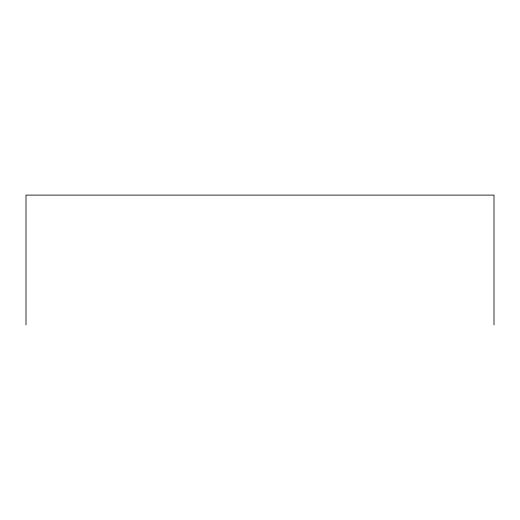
<?xml version="1.0" encoding="UTF-8"?>
<svg xmlns="http://www.w3.org/2000/svg" width="520" height="520" viewBox="0 0 520 520"><rect width="100%" height="100%" fill="white"/><g stroke="black" fill="none" stroke-linecap="round" stroke-linejoin="round"><path stroke-width="0.78" d="M494 324.896L494 195.104L26 195.104L26 324.896"/></g></svg>
